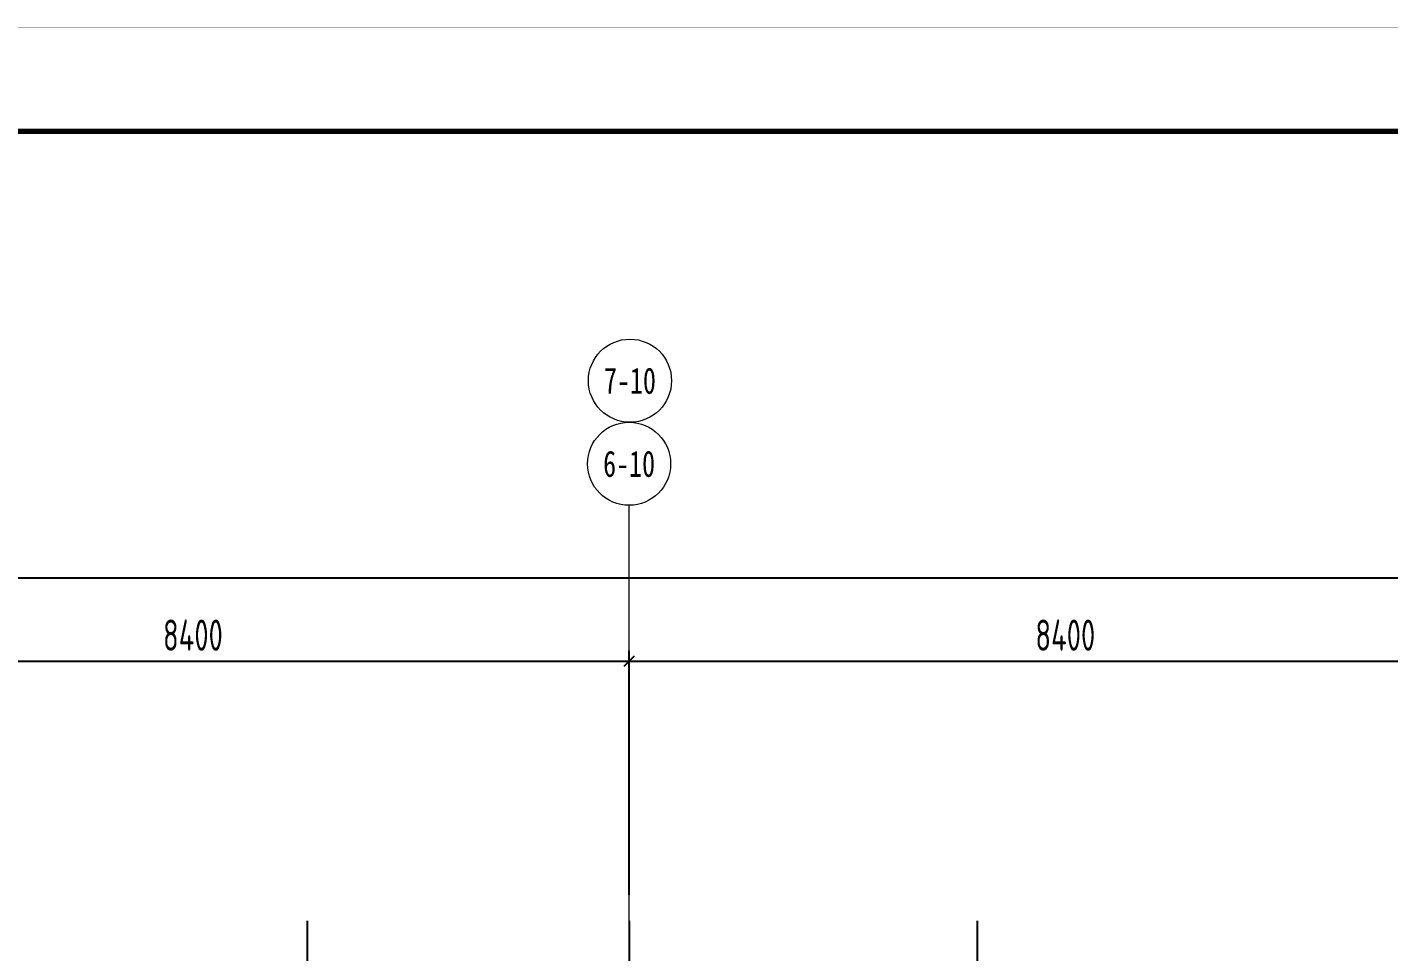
# Model space of a CAD drawing. Header units: millimetres. Extents: x -202076 to 1082610, y -439651 to 179350.
# Drawn here: x 113548 to 126658, y -55379 to -46478 of the extents above; entities that cross this region are included whole.
import ezdxf
from ezdxf.enums import TextEntityAlignment as Align

# ---------------------------------------------------------------- set-up
doc = ezdxf.new("R2010")
doc.units = ezdxf.units.MM
doc.header["$LTSCALE"] = 1000
doc.linetypes.add('DOTE', pattern=[2.42, 2, -0.2, 0.02, -0.2])
for name, color, linetype in [('02-TEXT_轴号', 7, 'Continuous'), ('A_AXIS-轴线', 36, 'DOTE'), ('AXIS_TEXT', 7, 'Continuous')]:
    doc.layers.add(name, color=color, linetype=linetype)
doc.layers.add('DIM', color=3, linetype='Continuous', lineweight=0)
doc.styles.add('_TCH_AXIS', font='STXIHEI.TTF', dxfattribs={"width": 0.75})
doc.styles.add('COMPLEX', font='COMPLEX')
doc.styles.add('TSSD_Dimension', font='tssdeng.shx', dxfattribs={"width": 0.7, "bigfont": 'hztxt.shx'})
doc.dimstyles.new('TSSD_100_100', dxfattribs={"dimtxt": 300, "dimasz": 100, "dimexe": 100, "dimexo": 250, "dimgap": 100, "dimtad": 1, "dimdec": 0, "dimzin": 0, "dimdsep": 46, "dimtxsty": 'TSSD_Dimension', "dimblk": 'ARCHTICK', "dimcen": 0, "dimdle": 100, "dimclrt": 7, "dimadec": 0, "dimazin": 0, "dimtfac": 1, "dimtdec": 0, "dimtix": 1, "dimtmove": 2, "dimatfit": 3, "dimfxl": 1, "dimtolj": 1, "dimtzin": 0, "dimarcsym": 0})

# ---------------------------------------------------------------- blocks, each defined once
blk = doc.blocks.new('_AXISO')
blk.add_circle((0, 0), 0.5)
at = {"layer": 'AXIS_TEXT', "style": 'COMPLEX', "width": 1.041667}
blk.add_attdef('A', text='', height=0.56, dxfattribs=at).set_placement((-0.25, -0.28), (0.25, -0.28), align=Align.FIT)
blk = doc.blocks.new('_ARCHTICK')
at = {"color": 0, "linetype": 'ByBlock', "const_width": 0.15}
blk.add_lwpolyline([(-0.5, -0.5), (0.5, 0.5)], dxfattribs=at)
blk = doc.blocks.new('*D452')
at = {"layer": 'Defpoints', "color": 0, "transparency": 16777216}
for p in [(119343, -52581), (110943, -55081), (119343, -55081)]:
    blk.add_point(p, dxfattribs=at)
at = {"layer": 'DIM', "color": 0, "lineweight": -2, "transparency": 16777216}
for p, q in [((110943, -54831), (110943, -52481)), ((119343, -54831), (119343, -52481)), ((110843, -52581), (119443, -52581))]:
    blk.add_line(p, q, dxfattribs=at)
at = {"layer": 'DIM', "color": 0, "lineweight": -2, "transparency": 16777216, "xscale": 100, "yscale": 100, "zscale": 100, "rotation": 180}
blk.add_blockref('_ARCHTICK', (110943, -52581), dxfattribs=at)
at = {"layer": 'DIM', "color": 0, "lineweight": -2, "transparency": 16777216, "xscale": 100, "yscale": 100, "zscale": 100}
blk.add_blockref('_ARCHTICK', (119343, -52581), dxfattribs=at)
at = {"layer": 'DIM', "color": 7, "transparency": 16777216, "insert": (115143, -52331), "char_height": 300, "attachment_point": 5, "style": 'TSSD_Dimension'}
blk.add_mtext('\\A1;8400', dxfattribs=at)
blk = doc.blocks.new('*D453')
at = {"layer": 'Defpoints', "color": 0, "transparency": 16777216}
for p in [(127743, -52581), (119343, -55081), (127743, -55081)]:
    blk.add_point(p, dxfattribs=at)
at = {"layer": 'DIM', "color": 0, "lineweight": -2, "transparency": 16777216}
for p, q in [((119343, -54831), (119343, -52481)), ((127743, -54831), (127743, -52481)), ((119243, -52581), (127843, -52581))]:
    blk.add_line(p, q, dxfattribs=at)
at = {"layer": 'DIM', "color": 0, "lineweight": -2, "transparency": 16777216, "xscale": 100, "yscale": 100, "zscale": 100, "rotation": 180}
blk.add_blockref('_ARCHTICK', (119343, -52581), dxfattribs=at)
at = {"layer": 'DIM', "color": 0, "lineweight": -2, "transparency": 16777216, "xscale": 100, "yscale": 100, "zscale": 100}
blk.add_blockref('_ARCHTICK', (127743, -52581), dxfattribs=at)
at = {"layer": 'DIM', "color": 7, "transparency": 16777216, "insert": (123543, -52331), "char_height": 300, "attachment_point": 5, "style": 'TSSD_Dimension'}
blk.add_mtext('\\A1;8400', dxfattribs=at)
blk = doc.blocks.new('*D457')
at = {"layer": 'Defpoints', "color": 0, "transparency": 16777216}
for p in [(102543, -51781), (102543, -55081), (152943, -55081)]:
    blk.add_point(p, dxfattribs=at)
at = {"layer": 'DIM', "color": 0, "lineweight": -2, "transparency": 16777216}
for p, q in [((153043, -51781), (102443, -51781)), ((102543, -54831), (102543, -51681)), ((152943, -54831), (152943, -51681))]:
    blk.add_line(p, q, dxfattribs=at)
at = {"layer": 'DIM', "color": 0, "lineweight": -2, "transparency": 16777216, "xscale": 100, "yscale": 100, "zscale": 100, "rotation": 180}
blk.add_blockref('_ARCHTICK', (102543, -51781), dxfattribs=at)
at = {"layer": 'DIM', "color": 0, "lineweight": -2, "transparency": 16777216, "xscale": 100, "yscale": 100, "zscale": 100}
blk.add_blockref('_ARCHTICK', (152943, -51781), dxfattribs=at)
at = {"layer": 'DIM', "color": 7, "transparency": 16777216, "insert": (127743, -51531), "char_height": 300, "attachment_point": 5, "style": 'TSSD_Dimension'}
blk.add_mtext('\\A1;50400', dxfattribs=at)
blk = doc.blocks.new('图框-A1')
for points, const_width in [([(0, 0), (841, 0), (841, 594), (0, 594)], 0.05), ([(766, 584), (25, 584), (25, 10), (766, 10)], 0.5)]:
    blk.add_lwpolyline(points, close=True, dxfattribs=dict(const_width=const_width))

msp = doc.modelspace()

# ---------------------------------------------------------------- linework, layer by layer
at = {"layer": 'A_AXIS-轴线'}
for p, q in [((116242.7, -55081), (116242.7, -67681)), ((119342.7, -55081), (119342.7, -80281)), ((122692.7, -55081), (122692.7, -67681))]:
    msp.add_line(p, q, dxfattribs=at)
at = {"layer": 'DIM'}
msp.add_line((119342.7, -55081), (119342.7, -51081), dxfattribs=at)

# ---------------------------------------------------------------- block references
at = {"xscale": 100, "yscale": 100, "zscale": 100}
msp.add_blockref('图框-A1', (89442.7, -105881), dxfattribs=at)
at = {"layer": 'DIM'}
ref = msp.add_blockref('_AXISO', (119351.2, -49881.1), dxfattribs=dict(at, xscale=800, yscale=800, zscale=800))
ref.add_attrib('A', '7-10', dxfattribs={"layer": '02-TEXT_轴号', "height": 252.11, "style": '_TCH_AXIS', "width": 0.743037}).set_placement((119101.1, -50007.1), (119601.2, -50007.1), align=Align.FIT)
ref = msp.add_blockref('_AXISO', (119342.7, -50681), dxfattribs=dict(at, xscale=800, yscale=800, zscale=800))
ref.add_attrib('A', '6-10', dxfattribs={"layer": '02-TEXT_轴号', "height": 252.11, "style": '_TCH_AXIS', "width": 0.743037}).set_placement((119092.6, -50807.1), (119592.7, -50807.1), align=Align.FIT)

# ---------------------------------------------------------------- dimensions: what is measured, and where the dimension line sits
for base, p1, p2, picture, middle in [((102542.7, -51781), (152942.7, -55081), (102542.7, -55081), '*D457', (127742.7, -51531)), ((119342.7, -52581), (110942.7, -55081), (119342.7, -55081), '*D452', (115142.7, -52331)), ((127742.7, -52581), (119342.7, -55081), (127742.7, -55081), '*D453', (123542.7, -52331))]:
    dim = msp.add_linear_dim(base=base, p1=p1, p2=p2, dimstyle='TSSD_100_100', dxfattribs=at)
    dim.commit()
    dim.dimension.update_dxf_attribs({"geometry": picture, "text_midpoint": middle})

doc.saveas('drawing.dxf')
